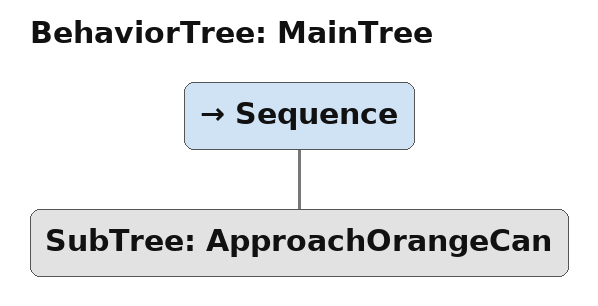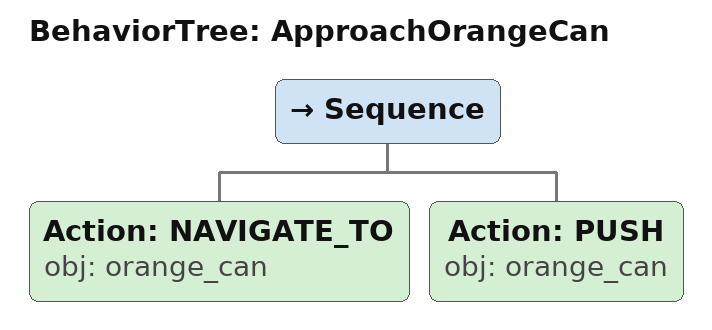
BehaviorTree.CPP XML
<root main_tree_to_execute="MainTree">
  <BehaviorTree ID="MainTree">
    <Sequence>
      <!-- Execute subtree ApproachOrangeCan -->
      <SubTree ID="ApproachOrangeCan" />
    </Sequence>
  </BehaviorTree>
  <!-- Subtree definition ApproachOrangeCan -->
  <BehaviorTree ID="ApproachOrangeCan">
    <Sequence>
      <!-- Navigate to orange_can -->
      <Action ID="NAVIGATE_TO" obj="orange_can" />
      <!-- Push orange_can forward toward front edge of table -->
      <Action ID="PUSH" obj="orange_can" />
    </Sequence>
  </BehaviorTree>
</root>
